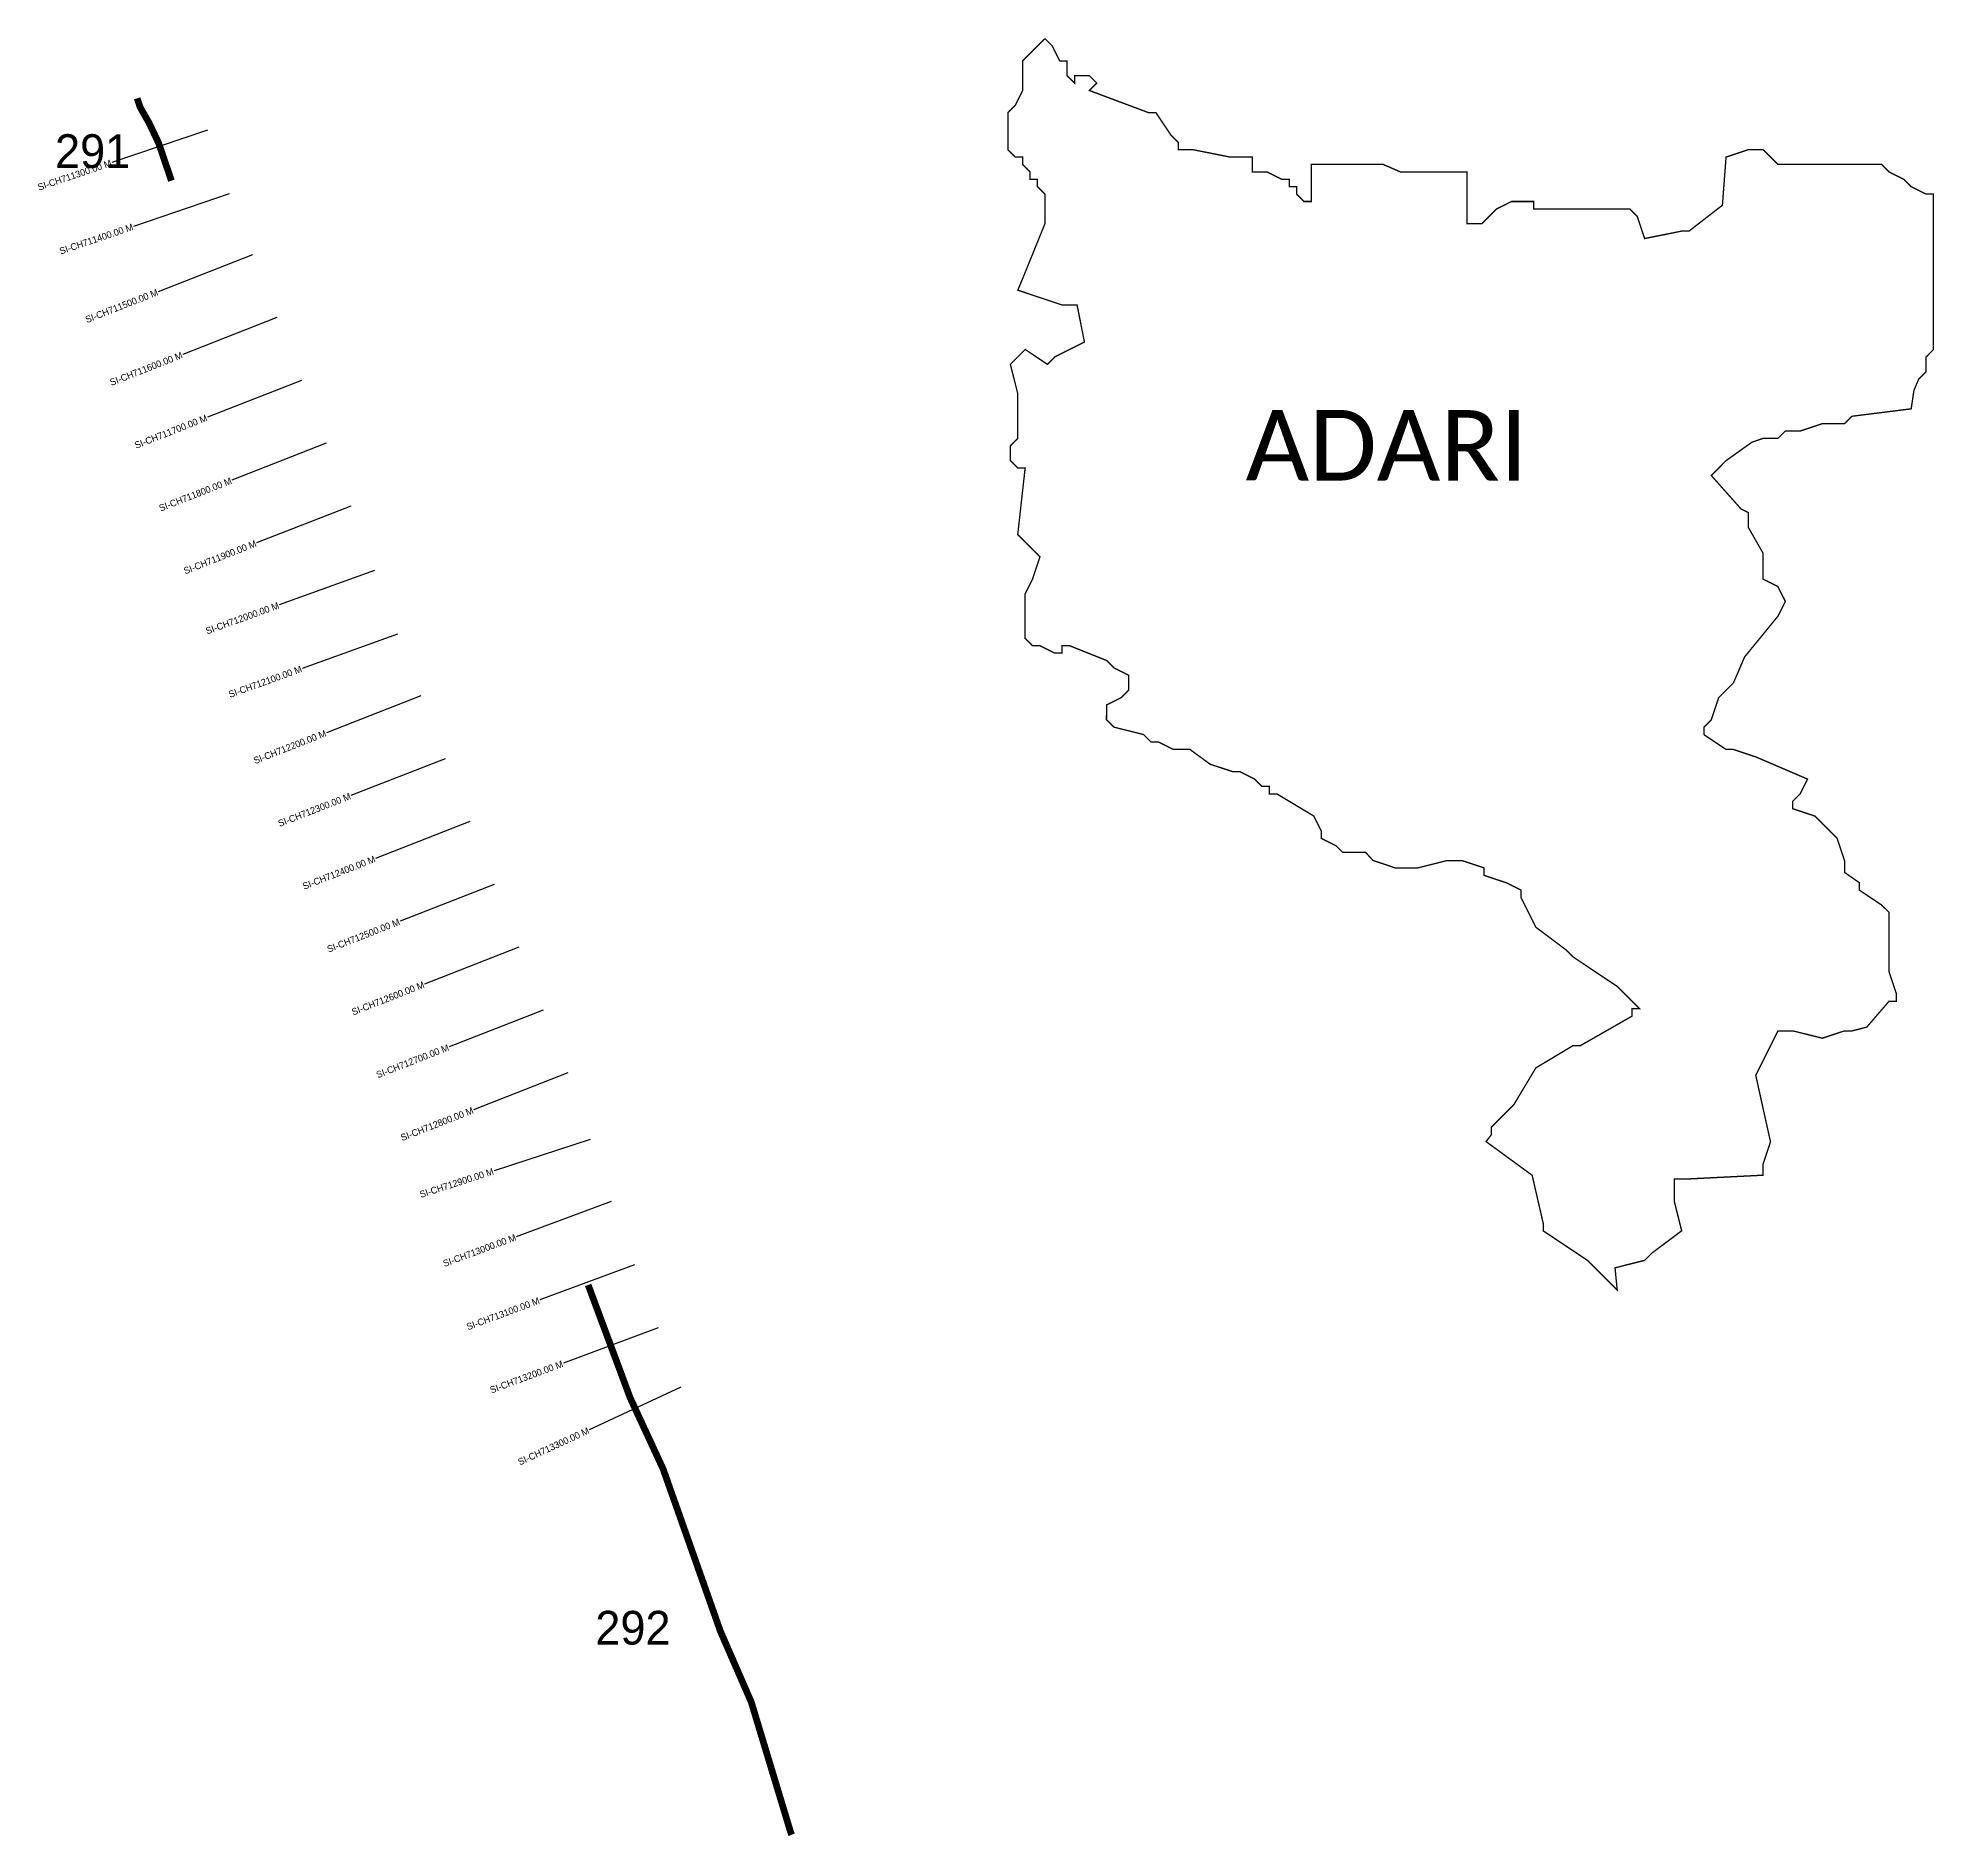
# Model space of a CAD drawing. Header units: metres. Extents: x 353160 to 355971, y 1749597 to 1752266.
import ezdxf
from ezdxf.enums import TextEntityAlignment as Align

# ---------------------------------------------------------------- set-up
doc = ezdxf.new("R2010")
doc.units = ezdxf.units.M
for name, color, linetype in [('ARTIFICIALLY PROTECTED', 4, 'Continuous'), ('CS', 134, 'Continuous'), ('CSMark', 6, 'Continuous'), ('VILLAGE NAME', 250, 'Continuous')]:
    doc.layers.add(name, color=color, linetype=linetype)

msp = doc.modelspace()

# ---------------------------------------------------------------- linework, layer by layer
at = {"color": 6, "const_width": 2}
for points in [[(355630.1, 1751232.8), (355663, 1751210.8), (355674, 1751210.8), (355707, 1751199.8), (355783.8, 1751166.9), (355772.8, 1751144.9), (355761.9, 1751134), (355761.9, 1751123), (355794.8, 1751112), (355827.7, 1751079.1), (355838.7, 1751046.1), (355838.7, 1751028.5), (355860.7, 1751013.2), (355860.7, 1751002.2), (355893.6, 1750980.2), (355904.6, 1750969.3), (355904.6, 1750881.4), (355915.6, 1750848.5), (355915.6, 1750837.5), (355904.6, 1750837.5), (355871.6, 1750799.1), (355849.7, 1750793.6), (355838.7, 1750793.6), (355805.8, 1750782.7), (355761.9, 1750793.6), (355739.9, 1750793.6), (355707, 1750727.8), (355728.9, 1750629), (355717.9, 1750596), (355717.9, 1750579.6), (355608.1, 1750574.1), (355586.2, 1750574.1), (355586.2, 1750541.1), (355597.2, 1750497.2), (355553.3, 1750464.3), (355542.3, 1750453.3), (355498.4, 1750442.3), (355501.6, 1750409.3), (355457.7, 1750453.2), (355391.9, 1750497.1), (355391.9, 1750508.2), (355375.5, 1750579.5), (355307.2, 1750629.4), (355315.1, 1750639.9), (355315.1, 1750650.9), (355348.1, 1750683.8), (355381, 1750738.7), (355435.9, 1750771.6), (355446.9, 1750771.6), (355523.7, 1750815.5), (355523.7, 1750826.4), (355534.7, 1750826.4), (355501.8, 1750859.4), (355436, 1750903.3), (355425, 1750914.3), (355381.1, 1750947.2), (355359.1, 1750991.2), (355359.1, 1751002.2), (355337.2, 1751013.2), (355304.3, 1751024.1), (355304.3, 1751035.1), (355271.3, 1751046.1), (355249.4, 1751046.1), (355205.5, 1751035.1), (355172.5, 1751035.2), (355139.6, 1751046.2), (355128.6, 1751058.2), (355094.6, 1751058.2), (355084.7, 1751068.1), (355062.8, 1751079.1), (355062.8, 1751090.1), (355051.8, 1751112.1), (354996.9, 1751145), (354986, 1751145), (354986, 1751156), (354975, 1751156), (354964, 1751167), (354942, 1751178), (354931.1, 1751178), (354898.1, 1751188.9), (354868, 1751210.9), (354843.3, 1751210.9), (354821.3, 1751221.9), (354810.3, 1751221.9), (354799.3, 1751232.9), (354755.4, 1751243.9), (354744.4, 1751254.9), (354744.5, 1751276.8), (354766.4, 1751287.8), (354777.4, 1751298.8), (354777.4, 1751320.7), (354755.5, 1751331.7), (354744.5, 1751342.7), (354689.6, 1751364.7), (354678.6, 1751364.7), (354678.6, 1751353.7), (354667.7, 1751353.7), (354645.7, 1751364.7), (354634.7, 1751364.7), (354623.7, 1751375.7), (354623.8, 1751441.6), (354634.8, 1751463.5), (354645.7, 1751496.4), (354612.8, 1751529.4), (354623.8, 1751628.2), (354612.9, 1751628.2), (354601.9, 1751639.2), (354601.9, 1751661.1), (354612.9, 1751672.1), (354612.9, 1751738), (354601.9, 1751781.9), (354623.9, 1751803.8), (354656.8, 1751781.8), (354667.8, 1751792.8), (354711.7, 1751814.8), (354700.8, 1751869.7), (354678.8, 1751869.7), (354612.9, 1751891.7), (354622, 1751913.5), (354653.1, 1751990.2), (354653.1, 1752034.2), (354642.1, 1752045.1), (354642.1, 1752056.1), (354631.1, 1752056.1), (354631.1, 1752067.1), (354620.1, 1752078.1), (354620.1, 1752089.1), (354609.2, 1752089.1), (354598.2, 1752100), (354598.2, 1752154.9), (354609.2, 1752165.9), (354620.1, 1752187.8), (354620.1, 1752231.7), (354653.1, 1752264.7)], [(354653.1, 1752264.7), (354664.1, 1752253.7), (354675, 1752231.7), (354686, 1752231.7), (354686, 1752209.8), (354697, 1752198.8), (354697, 1752209.8), (354718.9, 1752209.8), (354729.9, 1752198.8), (354718.9, 1752187.8), (354806.8, 1752154.9), (354817.7, 1752154.9), (354839.7, 1752122), (354850.7, 1752111), (354850.7, 1752100), (354872.6, 1752100), (354927.5, 1752089.1), (354960.5, 1752089.1), (354960.5, 1752067.1), (354982.4, 1752067.1), (355004.4, 1752056.1), (355015.4, 1752056.1), (355015.4, 1752045.1), (355026.3, 1752045.1), (355026.3, 1752034.2), (355037.3, 1752023.2), (355048.3, 1752023.2), (355048.3, 1752078.1), (355154.8, 1752078.1), (355180, 1752067.1), (355278.8, 1752067.1), (355278.8, 1751990.2), (355300.8, 1751990.2), (355322.7, 1752012.2), (355344.7, 1752023.2), (355377.6, 1752023.2), (355377.6, 1752012.2), (355520.3, 1752012.2), (355531.3, 1752001.2), (355542.3, 1751968.3), (355597.2, 1751979.3), (355608.1, 1751979.3), (355657.6, 1752017.7), (355663, 1752089.1), (355696, 1752100), (355717.9, 1752100), (355739.9, 1752078.1), (355893.6, 1752078.1), (355904.6, 1752067.1), (355926.5, 1752056.1), (355937.5, 1752045.1), (355959.5, 1752034.2), (355970.4, 1752034.2), (355970.4, 1751803.6), (355959.5, 1751792.6), (355959.5, 1751770.7), (355948.5, 1751759.7), (355941.5, 1751742.9), (355937.5, 1751715.8), (355849.7, 1751704.8), (355838.7, 1751693.8), (355805.8, 1751693.8), (355772.8, 1751682.9), (355750.9, 1751682.9), (355739.9, 1751671.9), (355717.9, 1751671.9), (355701.5, 1751666.4), (355663, 1751639), (355641.1, 1751617), (355685, 1751567.6), (355696, 1751562.1), (355696, 1751540.1), (355717.9, 1751501.7), (355717.9, 1751463.3), (355739.9, 1751452.3), (355750.9, 1751430.4), (355739.9, 1751408.4), (355690.5, 1751348), (355674, 1751309.6), (355652.1, 1751287.6), (355641.1, 1751254.7), (355630.1, 1751243.7), (355630.1, 1751232.8)]]:
    msp.add_lwpolyline(points, dxfattribs=at)
at = {"layer": 'ARTIFICIALLY PROTECTED', "const_width": 10, "flags": 128}
for points in [[(353307.3, 1752176.1), (353311.7, 1752162.8), (353324.9, 1752139.7), (353339.2, 1752109.5), (353354.1, 1752065.6), (353358, 1752054.1)], [(353975.9, 1750416.9), (354038.2, 1750249.5), (354087.1, 1750143.9), (354172, 1749903.4), (354217.7, 1749798.6), (354250.9, 1749688.9), (354276, 1749605.9), (354277.7, 1749601.8)]]:
    msp.add_lwpolyline(points, dxfattribs=at)
at = {"layer": 'CS'}
for p, q in [((353411.7, 1752129.1), (353269.7, 1752081)), ((353443.8, 1752034.4), (353301.8, 1751986.3)), ((353478.1, 1751944.2), (353338.4, 1751889.5)), ((353514.5, 1751851.1), (353374.9, 1751796.4)), ((353551, 1751758), (353411.3, 1751703.3)), ((353587.4, 1751664.8), (353447.7, 1751610.2)), ((353623.9, 1751571.7), (353484.2, 1751517.1)), ((353659.1, 1751475.9), (353518, 1751425.1)), ((353693, 1751381.9), (353551.8, 1751331)), ((353727.6, 1751290.2), (353587.9, 1751235.6)), ((353764, 1751197), (353624.2, 1751142.5)), ((353800.3, 1751103.9), (353660.6, 1751049.3)), ((353836.7, 1751010.7), (353697, 1750956.2)), ((353873.1, 1750917.6), (353733.3, 1750863)), ((353909.4, 1750824.4), (353769.7, 1750769.9)), ((353945.8, 1750731.3), (353806, 1750676.7)), ((353979, 1750632.3), (353836.3, 1750586.1)), ((354010, 1750540.6), (353869.4, 1750488.3)), ((354044.8, 1750446.9), (353904.2, 1750394.6)), ((354079.7, 1750353.1), (353939.1, 1750300.9)), ((354113.5, 1750265.3), (353977.4, 1750202.3))]:
    msp.add_line(p, q, dxfattribs=at)

# ---------------------------------------------------------------- texts
at = {"char_height": 50, "attachment_point": 1}
for s, insert in [('291', (353185.4, 1752122.9)), ('292', (353986.5, 1749933.7))]:
    msp.add_mtext_dynamic_manual_height_columns(s, width=84.374, gutter_width=1, heights=[74.2], dxfattribs=dict(at, insert=insert))
at = {"layer": 'CSMark'}
for s, rotation, p in [('SI-CH711300.00 M', 18.7234, (353268.7, 1752080.7)), ('SI-CH711400.00 M', 18.7234, (353300.8, 1751986)), ('SI-CH711500.00 M', 21.375, (353337.5, 1751889.2)), ('SI-CH711600.00 M', 21.375, (353373.9, 1751796.1)), ('SI-CH711700.00 M', 21.375, (353410.4, 1751702.9)), ('SI-CH711800.00 M', 21.375, (353446.8, 1751609.8)), ('SI-CH711900.00 M', 21.375, (353483.3, 1751516.7)), ('SI-CH712000.00 M', 19.798, (353517, 1751424.8)), ('SI-CH712100.00 M', 19.798, (353550.9, 1751330.7)), ('SI-CH712200.00 M', 21.3229, (353586.9, 1751235.3)), ('SI-CH712300.00 M', 21.3229, (353623.3, 1751142.1)), ('SI-CH712400.00 M', 21.3229, (353659.7, 1751049)), ('SI-CH712500.00 M', 21.3229, (353696, 1750955.8)), ('SI-CH712600.00 M', 21.3229, (353732.4, 1750862.7)), ('SI-CH712700.00 M', 21.3229, (353768.8, 1750769.5)), ('SI-CH712800.00 M', 21.3229, (353805.1, 1750676.3)), ('SI-CH712900.00 M', 17.9181, (353835.3, 1750585.8)), ('SI-CH713000.00 M', 20.3933, (353868.4, 1750488)), ('SI-CH713100.00 M', 20.3933, (353903.3, 1750394.2)), ('SI-CH713200.00 M', 20.3933, (353938.1, 1750300.5)), ('SI-CH713300.00 M', 24.8485, (353976.5, 1750201.8))]:
    msp.add_text(s, height=10, rotation=rotation, dxfattribs=at).set_placement(p, align=Align.MIDDLE_RIGHT)
at = {"layer": 'VILLAGE NAME', "insert": (354950.6, 1751714.1), "char_height": 104.533, "attachment_point": 1, "rotation": 359.9793}
msp.add_mtext_dynamic_manual_height_columns('{\\fCalibri|b0|i0|c0|p34;ADARI}', width=576.521, gutter_width=522.7, heights=[0], dxfattribs=at)

doc.saveas('drawing.dxf')
